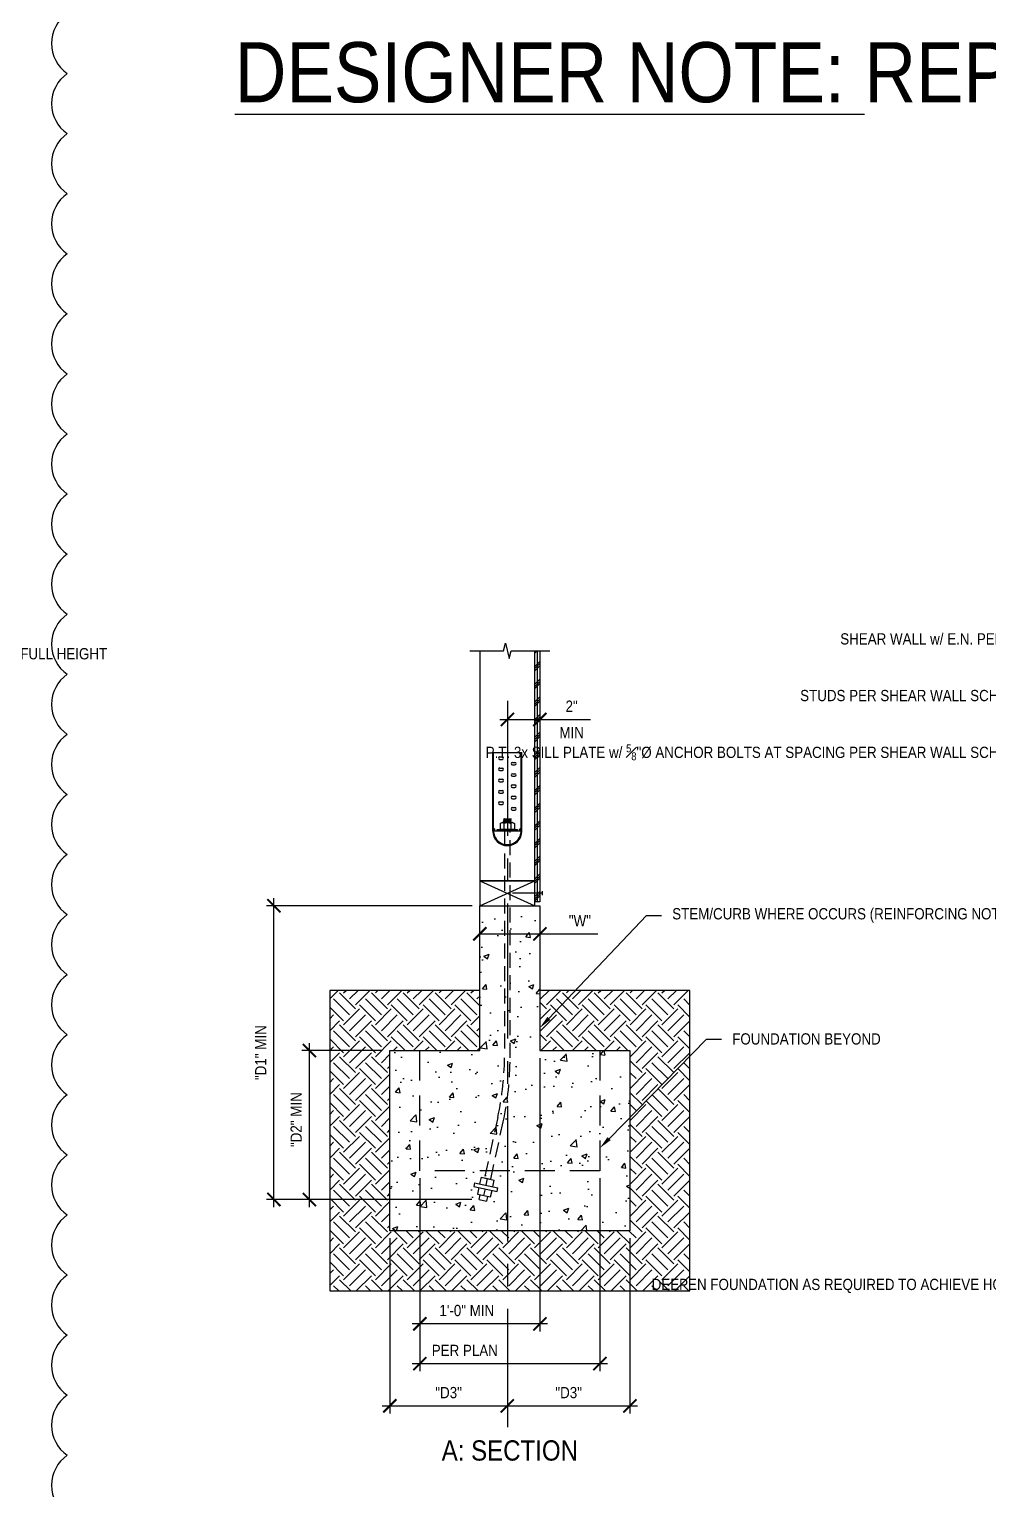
# Model space of a CAD drawing. Header units: inches. Extents: x -16404 to 14624, y -1591 to 16152.
# Drawn here: x 1682.7 to 1778.6, y 2482.6 to 2628.5 of the extents above; entities that cross this region are included whole.
import ezdxf
from ezdxf import colors
from ezdxf.entities.mleader import LeaderData, LeaderLine
from ezdxf.math import Vec2, Vec3

# ---------------------------------------------------------------- set-up
doc = ezdxf.new("R2010")
doc.units = ezdxf.units.IN
doc.header["$LTSCALE"] = 24
doc.header["$MEASUREMENT"] = 0
for name, pattern in [('CENTER2', [1.125, 0.75, -0.125, 0.125, -0.125]), ('HIDDEN2', [0.1875, 0.125, -0.0625]), ('HIDDEN4', [0.09375, 0.0625, -0.03125])]:
    doc.linetypes.add(name, pattern=pattern)
doc.layers.get('0').update_dxf_attribs({"linetype": 'CONTINUOUS'})
doc.layers.get('DefPoints').update_dxf_attribs({"color": 251, "linetype": 'CONTINUOUS'})
doc.layers.add('DESIGNER COMMENTS', color=221, linetype='CONTINUOUS', plot=False)
doc.layers.add('S-ANNO-NONPLOT', color=253, linetype='CONTINUOUS', plot=False)
for name, color, linetype in [('S-ANNO-DIMS', 2, 'CONTINUOUS'), ('S-ANNO-NOTE', 4, 'CONTINUOUS'), ('S-BOLT', 2, 'CONTINUOUS'), ('S-BREAK', 2, 'CONTINUOUS'), ('S-CONC', 4, 'CONTINUOUS'), ('S-GRID', 1, 'CENTER2'), ('S-NAIL', 2, 'CONTINUOUS'), ('S-SIMPSON', 2, 'CONTINUOUS'), ('S-TYP DETAIL BLOCKS', 1, 'CONTINUOUS'), ('S-WOOD', 3, 'CONTINUOUS')]:
    doc.layers.add(name, color=color, linetype=linetype)
doc.layers.add('S-HATCH-SOIL', color=7, linetype='CONTINUOUS', true_color=0x8f8f8f, transparency=0.8)
doc.layers.add('S-HATCH1', color=1, linetype='CONTINUOUS', transparency=0.5)
doc.layers.add('S-HATCH2', color=2, linetype='CONTINUOUS', transparency=0.5)
doc.styles.add('Arial', font='arial.ttf', dxfattribs={"width": 0.85})
doc.dimstyles.new('DIM-12_Se', dxfattribs={"dimscale": 12, "dimtxt": 0.09375, "dimasz": 0.109375, "dimexe": 0.0625, "dimexo": 0.0625, "dimgap": 0.0625, "dimtad": 1, "dimdec": 4, "dimzin": 11, "dimdsep": 46, "dimlunit": 4, "dimtxsty": 'Arial', "dimblk": 'ARCHTICK', "dimcen": 0.125, "dimdle": 0.0625, "dimclrd": 256, "dimclre": 256, "dimclrt": 4, "dimadec": 0, "dimazin": 0, "dimtfac": 0.75, "dimtdec": 4, "dimtmove": 0, "dimatfit": 3, "dimfxl": 1, "dimfrac": 1, "dimtolj": 1, "dimtzin": 0, "dimarcsym": 0})

# ---------------------------------------------------------------- blocks, each defined once
blk = doc.blocks.new('_Open90')
at = {"color": 0, "linetype": 'ByBlock', "lineweight": -2}
for p, q in [((-0.5, 0.5), (0, 0)), ((0, 0), (-1, 0)), ((0, 0), (-0.5, -0.5))]:
    blk.add_line(p, q, dxfattribs=at)
blk = doc.blocks.new('PHD2-F')
for p, q in [((-1.45, 1.45), (-1.45, 9.31)), ((-1.45, 9.31), (1.45, 9.31)), ((-1.38, 1.45), (-1.38, 9.31)), ((-0.75, 8.88), (-0.5, 8.88)), ((1.37, 1.45), (1.37, 9.31)), ((1.45, 1.45), (1.45, 9.31)), ((-0.75, 8.62), (-0.5, 8.62)), ((-0.75, 7.75), (-0.5, 7.75)), ((-0.75, 7.5), (-0.5, 7.5)), ((0.5, 8.32), (0.75, 8.32)), ((0.5, 8.06), (0.75, 8.06)), ((-0.75, 6.63), (-0.5, 6.63)), ((-0.75, 6.37), (-0.5, 6.37)), ((0.5, 7.19), (0.75, 7.19)), ((0.5, 6.93), (0.75, 6.93)), ((0.5, 6.07), (0.75, 6.07)), ((-0.75, 5.51), (-0.5, 5.51)), ((-0.75, 5.25), (-0.5, 5.25)), ((-0.75, 4.38), (-0.5, 4.38)), ((0.5, 5.81), (0.75, 5.81)), ((0.5, 4.94), (0.75, 4.94)), ((0.5, 4.68), (0.75, 4.68)), ((-0.75, 4.12), (-0.5, 4.12)), ((0.5, 3.82), (0.75, 3.82)), ((0.5, 3.56), (0.75, 3.56)), ((-1.45, 1.75), (-1.38, 1.75)), ((-1.38, 1.74), (-1.25, 1.64)), ((-1.38, 1.48), (1.37, 1.48)), ((-1.38, 1.48), (-1.38, 1.23)), ((-1.38, 1.48), (-1.38, 1.47)), ((-1.38, 1.47), (-1.37, 1.46)), ((-1.28, 1.48), (-1.25, 1.51)), ((-1.25, 1.51), (-1.25, 1.64)), ((1.37, 1.74), (1.25, 1.64)), ((1.25, 1.51), (1.25, 1.64)), ((1.28, 1.48), (1.25, 1.51)), ((1.37, 1.47), (1.37, 1.48)), ((1.37, 1.46), (1.37, 1.47)), ((1.37, 1.75), (1.45, 1.75)), ((1.37, 1.23), (1.37, 1.48)), ((-1.38, 1.23), (-1.28, 0.98)), ((-1.37, 1.46), (-1.37, 1.42)), ((-1.37, 1.42), (-1.37, 1.38)), ((-1.37, 1.38), (-1.37, 1.33)), ((-1.37, 1.33), (-1.36, 1.27)), ((-1.36, 1.27), (-1.35, 1.21)), ((-1.35, 1.21), (-1.33, 1.13)), ((-1.33, 1.13), (-1.31, 1.06)), ((-1.31, 1.06), (-1.28, 0.98)), ((1.37, 1.23), (1.28, 0.98)), ((1.28, 0.98), (1.31, 1.06)), ((1.31, 1.06), (1.33, 1.13)), ((1.33, 1.13), (1.35, 1.21)), ((1.35, 1.21), (1.36, 1.27)), ((1.36, 1.27), (1.37, 1.33)), ((1.37, 1.42), (1.37, 1.46)), ((1.37, 1.38), (1.37, 1.42)), ((1.37, 1.33), (1.37, 1.38))]:
    blk.add_line(p, q)
for centre, radius, start, end in [((-0.75, 8.75), 0.13, 90, 270), ((-0.5, 8.75), 0.13, 270, 90), ((-0.75, 7.63), 0.13, 90, 270), ((-0.5, 7.63), 0.13, 270, 90), ((0.5, 8.19), 0.13, 90, 270), ((0.75, 8.19), 0.13, 270, 90), ((-0.75, 6.5), 0.13, 90, 270), ((-0.5, 6.5), 0.13, 270, 90), ((0.5, 7.06), 0.13, 90, 270), ((0.5, 5.94), 0.13, 90, 270), ((0.75, 7.06), 0.13, 270, 90), ((0.75, 5.94), 0.13, 270, 90), ((-0.75, 5.38), 0.13, 90, 270), ((-0.75, 4.25), 0.13, 90, 270), ((-0.5, 5.38), 0.13, 270, 90), ((-0.5, 4.25), 0.13, 270, 90), ((0.5, 4.81), 0.13, 90, 270), ((0.75, 4.81), 0.13, 270, 90), ((0.5, 3.69), 0.13, 90, 270), ((0.75, 3.69), 0.13, 270, 90), ((0, 1.45), 1.45, 180, 0), ((0, 1.45), 1.38, 180, 0), ((0, 1.48), 1.38, 201.3237, 338.6763)]:
    blk.add_arc(centre, radius, start, end)
blk = doc.blocks.new('NUT-SM-THREADS-new')
for p, q in [((-0.94, 0.81), (-0.94, 0)), ((-0.94, 0), (-0.84, 0)), ((-0.84, 0), (0.84, 0)), ((-0.7, 0.94), (0.7, 0.94)), ((0.39, 1.44), (-0.5, 1.44)), ((-0.5, 1.44), (-0.39, 1.37)), ((-0.5, 1.31), (-0.39, 1.37)), ((0.5, 1.25), (-0.5, 1.31)), ((-0.5, 1.31), (-0.39, 1.25)), ((-0.5, 1.19), (-0.39, 1.25)), ((0.5, 1.12), (-0.5, 1.19)), ((-0.5, 1.19), (-0.39, 1.12)), ((-0.5, 1.06), (-0.39, 1.12)), ((0.5, 1), (-0.5, 1.06)), ((-0.5, 1.06), (-0.39, 1)), ((-0.5, 0.94), (-0.39, 1)), ((-0.47, 0.81), (-0.47, 0)), ((-0.39, 1.37), (0.39, 1.31)), ((-0.39, 1.25), (0.39, 1.19)), ((-0.39, 1.12), (0.39, 1.06)), ((-0.39, 1), (0.39, 0.94)), ((0.5, 1.37), (-0.09, 1.41)), ((0.39, 1.44), (0.39, 1.44)), ((0.39, 1.44), (0.5, 1.37)), ((0.39, 1.31), (0.5, 1.37)), ((0.39, 1.31), (0.5, 1.25)), ((0.39, 1.19), (0.5, 1.25)), ((0.39, 1.19), (0.5, 1.12)), ((0.39, 1.06), (0.5, 1.12)), ((0.39, 1.06), (0.5, 1)), ((0.39, 0.94), (0.5, 1)), ((0.47, 0.81), (0.47, 0)), ((0.84, 0), (0.94, 0)), ((0.94, 0.81), (0.94, 0))]:
    blk.add_line(p, q)
for centre, radius, start, end in [((-0.7, 0.65), 0.283, 33.8901, 146.1099), ((0, -0.01), 0.943, 60.1583, 119.8417), ((0.7, 0.65), 0.283, 33.8901, 146.1099)]:
    blk.add_arc(centre, radius, start, end)
blk = doc.blocks.new('NUT-w-WASHER-sm-new')
blk.add_lwpolyline([(1.36, 0.17), (-1.36, 0.17), (-1.36, 0), (1.36, 0)], close=True)
blk.add_blockref('NUT-SM-THREADS-new', (0, 0.17))
blk = doc.blocks.new('10d')
at = {"color": 3}
blk.add_line((0.19, 0.25), (-0.19, 0.25), dxfattribs=at)
at = {"color": 2}
blk.add_line((0, 0.25), (0, -2.75), dxfattribs=at)
blk = doc.blocks.new('_ARCHTICK')
at = {"color": 0, "linetype": 'ByBlock', "const_width": 0.15}
blk.add_lwpolyline([(-0.5, -0.5), (0.5, 0.5)], dxfattribs=at)
blk = doc.blocks.new('*D2705')
at = {"layer": 'DefPoints', "color": 0, "transparency": 16777216}
for p in [(1730.52, 2559.53), (1733.77, 2559.53), (1733.77, 2559.53)]:
    blk.add_point(p, dxfattribs=at)
at = {"layer": 'S-ANNO-DIMS', "lineweight": -2, "transparency": 16777216}
for p, q in [((1729.77, 2559.53), (1733.77, 2559.53)), ((1733.77, 2559.53), (1738.82, 2559.53))]:
    blk.add_line(p, q, dxfattribs=at)
at = {"layer": 'S-ANNO-DIMS', "lineweight": -2, "transparency": 16777216, "xscale": 1.3125, "yscale": 1.3125, "zscale": 1.3125, "rotation": 180}
blk.add_blockref('_ARCHTICK', (1730.52, 2559.53), dxfattribs=at)
at = {"layer": 'S-ANNO-DIMS', "lineweight": -2, "transparency": 16777216, "xscale": 1.3125, "yscale": 1.3125, "zscale": 1.3125}
blk.add_blockref('_ARCHTICK', (1733.77, 2559.53), dxfattribs=at)
at = {"layer": 'S-ANNO-DIMS', "color": 4, "transparency": 16777216, "char_height": 1.125, "attachment_point": 5, "style": 'Arial'}
for s, insert in [('\\A1;2"', (1736.95, 2560.85)), ('\\A1;MIN', (1736.95, 2558.22))]:
    blk.add_mtext(s, dxfattribs=dict(at, insert=insert))
blk = doc.blocks.new('*D2709')
at = {"layer": 'DefPoints', "color": 0, "transparency": 16777216}
for p in [(1721.77, 2514.46), (1739.77, 2514.46), (1739.77, 2495.19)]:
    blk.add_point(p, dxfattribs=at)
at = {"layer": 'S-ANNO-DIMS', "lineweight": -2, "transparency": 16777216}
for p, q in [((1721.77, 2513.71), (1721.77, 2494.44)), ((1739.77, 2513.71), (1739.77, 2494.44)), ((1721.02, 2495.19), (1740.52, 2495.19))]:
    blk.add_line(p, q, dxfattribs=at)
at = {"layer": 'S-ANNO-DIMS', "lineweight": -2, "transparency": 16777216, "xscale": 1.3125, "yscale": 1.3125, "zscale": 1.3125, "rotation": 180}
blk.add_blockref('_ARCHTICK', (1721.77, 2495.19), dxfattribs=at)
at = {"layer": 'S-ANNO-DIMS', "lineweight": -2, "transparency": 16777216, "xscale": 1.3125, "yscale": 1.3125, "zscale": 1.3125}
blk.add_blockref('_ARCHTICK', (1739.77, 2495.19), dxfattribs=at)
at = {"layer": 'S-ANNO-DIMS', "color": 4, "transparency": 16777216, "insert": (1726.27, 2496.51), "char_height": 1.125, "attachment_point": 5, "style": 'Arial'}
blk.add_mtext('\\A1;PER PLAN', dxfattribs=at)
blk = doc.blocks.new('*D2710')
at = {"layer": 'DefPoints', "color": 0, "transparency": 16777216}
for p in [(1727.77, 2538.11), (1727.77, 2538.11), (1733.77, 2538.11)]:
    blk.add_point(p, dxfattribs=at)
at = {"layer": 'S-ANNO-DIMS', "lineweight": -2, "transparency": 16777216}
for p, q in [((1727.77, 2538.11), (1734.52, 2538.11)), ((1733.77, 2538.11), (1739.56, 2538.11))]:
    blk.add_line(p, q, dxfattribs=at)
at = {"layer": 'S-ANNO-DIMS', "lineweight": -2, "transparency": 16777216, "xscale": 1.3125, "yscale": 1.3125, "zscale": 1.3125, "rotation": 180}
blk.add_blockref('_ARCHTICK', (1727.77, 2538.11), dxfattribs=at)
at = {"layer": 'S-ANNO-DIMS', "lineweight": -2, "transparency": 16777216, "xscale": 1.3125, "yscale": 1.3125, "zscale": 1.3125}
blk.add_blockref('_ARCHTICK', (1733.77, 2538.11), dxfattribs=at)
at = {"layer": 'S-ANNO-DIMS', "color": 4, "transparency": 16777216, "insert": (1737.77, 2539.42), "char_height": 1.125, "attachment_point": 5, "style": 'Arial'}
blk.add_mtext('\\A1;"W"', dxfattribs=at)
blk = doc.blocks.new('*D2711')
at = {"layer": 'DefPoints', "color": 0, "transparency": 16777216}
for p in [(1710.73, 2526.46), (1718.77, 2526.46), (1727.71, 2511.58)]:
    blk.add_point(p, dxfattribs=at)
at = {"layer": 'S-ANNO-DIMS', "lineweight": -2, "transparency": 16777216}
for p, q in [((1710.73, 2510.83), (1710.73, 2527.21)), ((1718.02, 2526.46), (1709.98, 2526.46)), ((1726.96, 2511.58), (1709.98, 2511.58))]:
    blk.add_line(p, q, dxfattribs=at)
at = {"layer": 'S-ANNO-DIMS', "lineweight": -2, "transparency": 16777216, "xscale": 1.3125, "yscale": 1.3125, "zscale": 1.3125}
for p, rotation in [((1710.73, 2526.46), 90), ((1710.73, 2511.58), 270)]:
    blk.add_blockref('_ARCHTICK', p, dxfattribs=dict(at, rotation=rotation))
at = {"layer": 'S-ANNO-DIMS', "color": 4, "transparency": 16777216, "insert": (1709.41, 2519.56), "char_height": 1.125, "attachment_point": 5, "rotation": 90, "style": 'Arial'}
blk.add_mtext('\\A1;"D2" MIN', dxfattribs=at)
blk = doc.blocks.new('*D2713')
at = {"layer": 'DefPoints', "color": 0, "transparency": 16777216}
for p in [(1733.77, 2526.46), (1721.77, 2514.46), (1721.77, 2499.16)]:
    blk.add_point(p, dxfattribs=at)
at = {"layer": 'S-ANNO-DIMS', "lineweight": -2, "transparency": 16777216}
for p, q in [((1733.77, 2525.71), (1733.77, 2498.41)), ((1721.77, 2513.71), (1721.77, 2498.41)), ((1734.52, 2499.16), (1721.02, 2499.16))]:
    blk.add_line(p, q, dxfattribs=at)
at = {"layer": 'S-ANNO-DIMS', "lineweight": -2, "transparency": 16777216, "xscale": 1.3125, "yscale": 1.3125, "zscale": 1.3125, "rotation": 180}
blk.add_blockref('_ARCHTICK', (1721.77, 2499.16), dxfattribs=at)
at = {"layer": 'S-ANNO-DIMS', "lineweight": -2, "transparency": 16777216, "xscale": 1.3125, "yscale": 1.3125, "zscale": 1.3125}
blk.add_blockref('_ARCHTICK', (1733.77, 2499.16), dxfattribs=at)
at = {"layer": 'S-ANNO-DIMS', "color": 4, "transparency": 16777216, "insert": (1726.47, 2500.49), "char_height": 1.125, "attachment_point": 5, "style": 'Arial'}
blk.add_mtext('\\A1;1\'-0" MIN', dxfattribs=at)
blk = doc.blocks.new('_Integral')
at = {"color": 0, "linetype": 'ByBlock', "lineweight": -2}
for centre, start, end in [((0.44, -0.09), 102, 168), ((-0.44, 0.09), 282, 348)]:
    blk.add_arc(centre, 0.454, start, end, dxfattribs=at)
blk = doc.blocks.new('*D2714')
at = {"layer": 'DefPoints', "color": 0, "transparency": 16777216}
for p in [(1707.19, 2540.92), (1727.77, 2540.92), (1714.02, 2511.58)]:
    blk.add_point(p, dxfattribs=at)
at = {"layer": 'S-ANNO-DIMS', "lineweight": -2, "transparency": 16777216}
for p, q in [((1707.19, 2510.83), (1707.19, 2541.67)), ((1727.02, 2540.92), (1706.44, 2540.92)), ((1713.27, 2511.58), (1706.44, 2511.58))]:
    blk.add_line(p, q, dxfattribs=at)
at = {"layer": 'S-ANNO-DIMS', "lineweight": -2, "transparency": 16777216, "xscale": 1.3125, "yscale": 1.3125, "zscale": 1.3125}
for p, rotation in [((1707.19, 2540.92), 90), ((1707.19, 2511.58), 270)]:
    blk.add_blockref('_ARCHTICK', p, dxfattribs=dict(at, rotation=rotation))
at = {"layer": 'S-ANNO-DIMS', "color": 4, "transparency": 16777216, "insert": (1705.87, 2526.25), "char_height": 1.125, "attachment_point": 5, "rotation": 90, "style": 'Arial'}
blk.add_mtext('\\A1;"D1" MIN', dxfattribs=at)
blk = doc.blocks.new('*D2703')
at = {"layer": 'DefPoints', "color": 0, "transparency": 16777216}
for p in [(1718.77, 2508.46), (1730.52, 2492.65), (1730.52, 2490.97)]:
    blk.add_point(p, dxfattribs=at)
at = {"layer": 'S-ANNO-DIMS', "lineweight": -2, "transparency": 16777216}
for p, q in [((1718.77, 2507.71), (1718.77, 2490.22)), ((1730.52, 2491.9), (1730.52, 2490.22)), ((1718.02, 2490.97), (1731.27, 2490.97))]:
    blk.add_line(p, q, dxfattribs=at)
at = {"layer": 'S-ANNO-DIMS', "lineweight": -2, "transparency": 16777216, "xscale": 1.3125, "yscale": 1.3125, "zscale": 1.3125, "rotation": 180}
blk.add_blockref('_ARCHTICK', (1718.77, 2490.97), dxfattribs=at)
at = {"layer": 'S-ANNO-DIMS', "lineweight": -2, "transparency": 16777216, "xscale": 1.3125, "yscale": 1.3125, "zscale": 1.3125}
blk.add_blockref('_ARCHTICK', (1730.52, 2490.97), dxfattribs=at)
at = {"layer": 'S-ANNO-DIMS', "color": 4, "transparency": 16777216, "insert": (1724.65, 2492.29), "char_height": 1.125, "attachment_point": 5, "style": 'Arial'}
blk.add_mtext('\\A1;"D3"', dxfattribs=at)
blk = doc.blocks.new('*D2704')
at = {"layer": 'DefPoints', "color": 0, "transparency": 16777216}
for p in [(1742.77, 2508.46), (1730.52, 2492.65), (1742.77, 2490.97)]:
    blk.add_point(p, dxfattribs=at)
at = {"layer": 'S-ANNO-DIMS', "lineweight": -2, "transparency": 16777216}
for p, q in [((1742.77, 2507.71), (1742.77, 2490.22)), ((1730.52, 2491.9), (1730.52, 2490.22)), ((1729.77, 2490.97), (1743.52, 2490.97))]:
    blk.add_line(p, q, dxfattribs=at)
at = {"layer": 'S-ANNO-DIMS', "lineweight": -2, "transparency": 16777216, "xscale": 1.3125, "yscale": 1.3125, "zscale": 1.3125, "rotation": 180}
blk.add_blockref('_ARCHTICK', (1730.52, 2490.97), dxfattribs=at)
at = {"layer": 'S-ANNO-DIMS', "lineweight": -2, "transparency": 16777216, "xscale": 1.3125, "yscale": 1.3125, "zscale": 1.3125}
blk.add_blockref('_ARCHTICK', (1742.77, 2490.97), dxfattribs=at)
at = {"layer": 'S-ANNO-DIMS', "color": 4, "transparency": 16777216, "insert": (1736.65, 2492.29), "char_height": 1.125, "attachment_point": 5, "style": 'Arial'}
blk.add_mtext('\\A1;"D3"', dxfattribs=at)
blk = doc.blocks.new('Se_HOLDOWN ANCHORAGE AT FOUNDATION')
at = {"layer": 'S-ANNO-NOTE'}
ml = blk.add_multileader_mtext('Standard', dxfattribs=at)
ml.set_content('POST PER HOLDOWN SCHEDULE OR PLAN w/ SHEAR WALL E.N. FULL HEIGHT', color=4, style='Arial')
ml.set_leader_properties(color=2)
ml.build(insert=Vec2(0, 0))
ml.multileader.update_dxf_attribs({"dogleg_length": 0.125, "arrow_head_size": 1.3125, "scale": 12})
ctx = ml.context
ctx.base_point, ctx.scale, ctx.char_height, ctx.arrow_head_size, ctx.landing_gap_size, ctx.plane_origin = Vec3(142.42453, 160.08114), 12, 1.125, 1.3125, 1.08, Vec3(104.42997, 452.58645)
notes = []
notes.append((ctx, [(0, (1, 1, 0), (140.92453, 160.08114), (1, 0), 1.5, [(0, [(130.25369, 155.48082)], 0, [])])]))
ctx.mtext.insert, ctx.mtext.width, ctx.mtext.flow_direction = Vec3(143.50453, 160.65323), 23.1754243, 5
ml = blk.add_multileader_mtext('Standard', dxfattribs=at)
ml.set_content('{\\C4;HOLDOWN PER PLAN}', color=4, style='Arial')
ml.set_leader_properties(color=2)
ml.build(insert=Vec2(0, 0))
ml.multileader.update_dxf_attribs({"dogleg_length": 0.125, "arrow_head_size": 1.3125, "scale": 12})
ctx = ml.context
ctx.base_point, ctx.scale, ctx.char_height, ctx.arrow_head_size, ctx.landing_gap_size, ctx.plane_origin = Vec3(142.42453, 152.72036), 12, 1.125, 1.3125, 1.08, Vec3(104.42997, 444.11047)
notes.append((ctx, [(0, (1, 1, 0), (140.92453, 152.72036), (1, 0), 1.5, [(0, [(125.75369, 145.54375)], 0, [])])]))
ctx.mtext.insert, ctx.mtext.width, ctx.mtext.flow_direction = Vec3(143.50453, 153.29246), 20.2583103, 5
ml = blk.add_multileader_mtext('Standard', dxfattribs=at)
ml.set_content('{\\C4;TRIMMER OR CRIPPLE STUD WHERE OCCURS}', color=4, style='Arial')
ml.set_leader_properties(color=2)
ml.build(insert=Vec2(0, 0))
ml.multileader.update_dxf_attribs({"dogleg_length": 0.125, "arrow_head_size": 1.3125, "scale": 12})
ctx = ml.context
ctx.base_point, ctx.scale, ctx.char_height, ctx.arrow_head_size, ctx.landing_gap_size, ctx.plane_origin = Vec3(142.42453, 148.65874), 12, 1.125, 1.3125, 1.08, Vec3(104.42997, 440.04885)
notes.append((ctx, [(0, (1, 1, 0), (140.92453, 148.65874), (1, 0), 1.5, [(0, [(131.75369, 143.88639)], 0, [])])]))
ctx.mtext.insert, ctx.mtext.width, ctx.mtext.flow_direction = Vec3(143.50453, 149.23083), 20.2583103, 5
ml = blk.add_multileader_mtext('Standard', dxfattribs=at)
ml.set_content('SIMPSON ANCHOR BOLT PER SCHEDULE', color=4, style='Arial')
ml.set_leader_properties(color=2)
ml.build(insert=Vec2(0, 0))
ml.multileader.update_dxf_attribs({"dogleg_length": 0.125, "arrow_head_size": 1.3125, "scale": 12})
ctx = ml.context
ctx.base_point, ctx.scale, ctx.char_height, ctx.arrow_head_size, ctx.landing_gap_size, ctx.plane_origin = Vec3(142.42453, 140.03704), 12, 1.125, 1.3125, 1.08, Vec3(104.42997, 433.66754)
notes.append((ctx, [(0, (1, 1, 0), (140.92453, 140.03704), (1, 0), 1.5, [(0, [(124.62589, 127.99193)], 0, [])])]))
ctx.mtext.insert, ctx.mtext.width, ctx.mtext.flow_direction = Vec3(143.50453, 140.60914), 18.308086, 5
ml = blk.add_multileader_mtext('Standard', dxfattribs=at)
ml.set_content('STEM/CURB WHERE OCCURS (REINFORCING NOT SHOWN FOR CLARITY)', color=4, style='Arial')
ml.set_leader_properties(color=2)
ml.build(insert=Vec2(0, 0))
ml.multileader.update_dxf_attribs({"dogleg_length": 0.125, "arrow_head_size": 1.3125, "scale": 12})
ctx = ml.context
ctx.base_point, ctx.scale, ctx.char_height, ctx.arrow_head_size, ctx.landing_gap_size, ctx.plane_origin = Vec3(53.18886, 132.68268), 12, 1.125, 1.3125, 1.08, Vec3(20.29687, 428.188)
notes.append((ctx, [(0, (1, 1, 0), (51.68886, 132.68268), (1, 0), 1.5, [(0, [(41.03976, 121.45301)], 0, [])])]))
ctx.mtext.insert, ctx.mtext.width, ctx.mtext.flow_direction = Vec3(54.26886, 133.41056), 21.0351547, 5
for ctx, leaders in notes:
    for number, flags, end, landing, length, lines in leaders:
        leader = LeaderData()
        leader.index, (leader.has_last_leader_line, leader.has_dogleg_vector, leader.attachment_direction) = number, flags
        leader.last_leader_point, leader.dogleg_vector, leader.dogleg_length = Vec3(end), Vec3(landing), length
        for number, points, colour, breaks in lines:
            line = LeaderLine()
            line.index, line.vertices, line.color, line.breaks = number, Vec3.list(points), colors.encode_raw_color(colour), breaks
            leader.lines.append(line)
        ctx.leaders.append(leader)

msp = doc.modelspace()

# ---------------------------------------------------------------- hatches: boundary and pattern name
at = {"layer": 'S-HATCH-SOIL'}
h = msp.add_hatch(dxfattribs=at)
h.set_pattern_fill('EARTH', color=256, scale=9, angle=45, style=0)
h.set_pattern_definition([(45, (42979.2655, 4596.1182), (0, 3.18198052), [2.25, -2.25]), (45, (42978.6688, 4596.7148), (0, 3.18198052), [2.25, -2.25]), (45, (42978.0722, 4597.3114), (0, 3.18198052), [2.25, -2.25]), (135, (42978.0722, 4597.7091), (-3.18198052, 4e-16), [2.25, -2.25]), (135, (42978.6688, 4598.3058), (-3.18198052, 4e-16), [2.25, -2.25]), (135, (42979.2655, 4598.9024), (-3.18198052, 4e-16), [2.25, -2.25])])
h.paths.add_polyline_path([(1733.77091, 2526.45907), (1742.77091, 2526.45907), (1742.77091, 2508.45907), (1718.77091, 2508.45907), (1718.77091, 2526.45907), (1727.77091, 2526.45907), (1727.77091, 2532.45907), (1712.77091, 2532.45907), (1712.77091, 2502.45907), (1748.77091, 2502.45907), (1748.77091, 2532.45907), (1733.77091, 2532.45907)])
at = {"layer": 'S-HATCH2'}
h = msp.add_hatch(dxfattribs=at)
h.set_pattern_fill('AR-CONC', color=256, scale=0.75, style=0)
h.set_pattern_definition([(50, (42979.2655, 4596.118), (5.37945137, -0.470641), [0.5625, -6.1875]), (355, (42979.2655, 4596.118), (-1.040635, 5.641441), [0.45, -4.95]), (100.451444, (42979.714, 4596.079), (4.33881635, 5.1707999), [0.47805144, -5.25856584]), (46.1842, (42979.2655, 4597.618), (8.00431, -1.2413946), [0.84375, -9.28125]), (96.635635, (42979.9325, 4597.515), (7.0099646, 7.3058895), [0.7170776, -7.8878532]), (351.184164, (42979.2655, 4597.618), (7.0099646, 7.3058895), [0.675, -7.425]), (21, (42980.0155, 4597.243), (4.4768029, -3.0196417), [0.5625, -6.1875]), (326, (42980.0155, 4597.243), (1.824865, 5.43862534), [0.45, -4.95]), (71.451445, (42980.3885, 4596.9915), (6.3016678, 2.41898365), [0.4780514, -5.25856584]), (37.5, (42979.2655, 4596.1182), (0.091198915, 2.4967039), [0, -4.89, 0, -5.025, 0, -4.96875]), (7.5, (42979.2655, 4596.1182), (1.97302153, 2.95808784), [0, -2.865, 0, -4.7775, 0, -1.89375]), (327.5, (42977.593, 4596.1182), (4.00366827, -0.16916154), [0, -1.875, 0, -5.85, 0, -7.7625]), (317.5, (42976.843, 4596.118), (4.37389627, 0.75078737), [0, -2.4375, 0, -3.885, 0, -5.5125])])
h.paths.add_polyline_path([(1727.77091, 2540.92231), (1733.77091, 2540.92231), (1733.77091, 2526.45907), (1742.77091, 2526.45907), (1742.77091, 2508.45907), (1718.77091, 2508.45907), (1718.77091, 2526.45907), (1727.77091, 2526.45907)])
at = {"layer": 'S-WOOD'}
h = msp.add_hatch(dxfattribs=at)
h.set_pattern_fill('PLAST', color=1, scale=5, angle=45, style=0)
h.set_pattern_definition([(45, (4223.6082, -3400.5123), (-0.88388348, 0.88388348), []), (45, (4223.4977, -3400.4018), (-0.88388348, 0.88388348), []), (45, (4223.3873, -3400.2913), (-0.88388348, 0.88388348), [])])
h.paths.add_polyline_path([(1733.27091, 2566.38173), (1733.77091, 2566.38173), (1733.77091, 2541.29731), (1733.27091, 2541.29731)])

# ---------------------------------------------------------------- linework, layer by layer
at = {"layer": 'DESIGNER COMMENTS'}
msp.add_lwpolyline([(1686.52282, 2630.03597, 0.52056705), (1686.52282, 2624.03597, 0.52056705), (1686.52282, 2618.03597, 0.52056705), (1686.52282, 2612.03597, 0.52056705), (1686.52282, 2606.03597, 0.52056705), (1686.52282, 2600.03597, 0.52056705), (1686.52282, 2594.03597, 0.52056705), (1686.52282, 2588.03597, 0.52056705), (1686.52282, 2582.03597, 0.52056705), (1686.52282, 2576.03597, 0.52056705), (1686.52282, 2570.03597, 0.52056705), (1686.52282, 2564.03597, 0.52056705), (1686.52282, 2558.03597, 0.52056705), (1686.52282, 2552.03597, 0.52056705), (1686.52282, 2546.03597, 0.52056705), (1686.52282, 2540.03597, 0.52056705), (1686.52282, 2534.03597, 0.52056705), (1686.52282, 2528.03597, 0.52056705), (1686.52282, 2522.03597, 0.52056705), (1686.52282, 2516.03597, 0.52056705), (1686.52282, 2510.03597, 0.52056705), (1686.52282, 2504.03597, 0.52056705), (1686.52282, 2498.03597, 0.52056705), (1686.52282, 2492.03597, 0.52056705), (1686.52282, 2486.03597, 0.52056705), (1686.52282, 2480.03597, 0.52056705)], format="xyb", dxfattribs=at)
at = {"layer": 'S-ANNO-NONPLOT'}
msp.add_lwpolyline([(1733.77091, 2526.45907), (1742.77091, 2526.45907), (1742.77091, 2508.45907), (1718.77091, 2508.45907), (1718.77091, 2526.45907), (1727.77091, 2526.45907), (1727.77091, 2532.45907), (1712.77091, 2532.45907), (1712.77091, 2502.45907), (1748.77091, 2502.45907), (1748.77091, 2532.45907), (1733.77091, 2532.45907), (1733.77091, 2526.45907)], close=True, dxfattribs=at)
at = {"layer": 'S-BOLT'}
for p, q in [((1727.8924, 2513.81357), (1727.74815, 2513.15053)), ((1727.8924, 2513.81357), (1729.21155, 2513.52658)), ((1728.40772, 2513.00703), (1728.55198, 2513.67007)), ((1729.06729, 2512.86354), (1729.21155, 2513.52658)), ((1727.23515, 2513.26214), (1727.15543, 2512.89571)), ((1727.15543, 2512.89571), (1729.50057, 2512.3855)), ((1727.23515, 2513.26214), (1729.58029, 2512.75193)), ((1727.66843, 2512.7841), (1727.52418, 2512.12106)), ((1727.52418, 2512.12106), (1728.84332, 2511.83407)), ((1728.18375, 2511.97756), (1728.328, 2512.6406)), ((1728.84332, 2511.83407), (1728.98757, 2512.49711)), ((1729.50057, 2512.3855), (1729.58029, 2512.75193)), ((1727.7145, 2511.58465), (1728.44735, 2511.42521))]:
    msp.add_line(p, q, dxfattribs=at)
at = {"layer": 'S-BOLT', "linetype": 'HIDDEN4'}
msp.add_lwpolyline([(1728.85733, 2513.60364), (1730.10861, 2519.35505, 0.05360677), (1730.79435, 2525.73267), (1730.79435, 2548.40356), (1730.24747, 2548.40356), (1730.24747, 2526.15897, -0.05360677), (1729.56174, 2519.78135), (1728.24662, 2513.73651), (1728.85733, 2513.60364)], format="xyb", dxfattribs=at)
at = {"layer": 'S-BOLT'}
for points in [[(1727.7145, 2511.58465), (1727.81732, 2512.05728)], [(1728.55018, 2511.89784), (1728.44735, 2511.42521)]]:
    msp.add_lwpolyline(points, dxfattribs=at)
at = {"layer": 'S-BREAK'}
msp.add_lwpolyline([(1726.77091, 2566.38173), (1730.14234, 2566.38173), (1730.33162, 2567.16008), (1730.7102, 2565.60338), (1730.89948, 2566.38173), (1734.77091, 2566.38173)], dxfattribs=at)
at = {"layer": 'S-CONC'}
msp.add_lwpolyline([(1727.77091, 2540.92231), (1733.77091, 2540.92231), (1733.77091, 2526.45907), (1742.77091, 2526.45907), (1742.77091, 2508.45907), (1718.77091, 2508.45907), (1718.77091, 2526.45907), (1727.77091, 2526.45907)], close=True, dxfattribs=at)
at = {"layer": 'S-CONC', "color": 2, "linetype": 'HIDDEN2'}
msp.add_lwpolyline([(1727.77091, 2540.92231), (1733.77091, 2540.92231), (1733.77091, 2526.45907), (1739.77091, 2526.45907), (1739.77091, 2514.45907), (1721.77091, 2514.45907), (1721.77091, 2526.45907), (1727.77091, 2526.45907)], close=True, dxfattribs=at)
at = {"layer": 'S-GRID', "color": 1, "linetype": 'CENTER2', "ltscale": 0.75}
msp.add_line((1730.52091, 2561.40054), (1730.52091, 2488.85967), dxfattribs=at)
at = {"layer": 'S-HATCH1'}
msp.add_line((1733.52091, 2541.29731), (1733.52091, 2566.38173), dxfattribs=at)
at = {"layer": 'S-WOOD', "color": 2}
for p, q in [((1727.77091, 2540.92231), (1733.27091, 2543.42231)), ((1727.77091, 2543.42231), (1733.27091, 2540.92231))]:
    msp.add_line(p, q, dxfattribs=at)
at = {"layer": 'S-WOOD'}
for points in [[(1727.77091, 2566.38173), (1727.77091, 2543.42231), (1733.27091, 2543.42231), (1733.27091, 2566.38173)], [(1733.27091, 2566.38173), (1733.77091, 2566.38173), (1733.77091, 2541.29731), (1733.27091, 2541.29731), (1733.27091, 2566.38173)]]:
    msp.add_lwpolyline(points, dxfattribs=at)
msp.add_lwpolyline([(1727.77091, 2543.42231), (1727.77091, 2540.92231), (1733.27091, 2540.92231), (1733.27091, 2543.42231)], close=True, dxfattribs=at)

# ---------------------------------------------------------------- block references
at = {"layer": 'S-BOLT', "xscale": -0.75, "yscale": 0.75, "zscale": 0.75}
msp.add_blockref('NUT-w-WASHER-sm-new', (1730.52091, 2548.40356), dxfattribs=at)
at = {"layer": 'S-NAIL', "rotation": 270}
msp.add_blockref('10d', (1733.77091, 2542.17231), dxfattribs=at)
at = {"layer": 'S-SIMPSON', "color": 3, "linetype": 'Continuous'}
msp.add_blockref('PHD2-F', (1730.52091, 2546.92231), dxfattribs=at)
at = {"layer": 'S-TYP DETAIL BLOCKS'}
msp.add_blockref('Se_HOLDOWN ANCHORAGE AT FOUNDATION', (1496.32429, 2406), dxfattribs=at)

# ---------------------------------------------------------------- texts
at = {"layer": 'S-ANNO-NOTE', "color": 6, "insert": (1730.77091, 2485.47746), "char_height": 2.025, "width": 31.0800653, "attachment_point": 8, "style": 'Arial'}
msp.add_mtext('A: SECTION', dxfattribs=at)

# ---------------------------------------------------------------- dimensions: what is measured, and where the dimension line sits
at = {"layer": 'S-ANNO-DIMS'}
for base, p1, p2, text, picture, middle in [((1733.77091, 2559.53064), (1730.52091, 2559.53064), (1733.77091, 2559.53064), '2"\\XMIN', '*D2705', (1736.95338, 2559.53064)), ((1721.77091, 2499.16413), (1733.77091, 2526.45907), (1721.77091, 2514.45907), '<> MIN', '*D2713', (1726.47105, 2499.16413)), ((1739.77091, 2495.19276), (1721.77091, 2514.45907), (1739.77091, 2514.45907), 'PER PLAN', '*D2709', (1726.27156, 2495.19276))]:
    dim = msp.add_linear_dim(base=base, p1=p1, p2=p2, text=text, dimstyle='DIM-12_Se', dxfattribs=at)
    dim.commit()
    dim.dimension.update_dxf_attribs({"geometry": picture, "text_midpoint": middle, "dimtype": 160})
for base, p1, p2, angle, text, picture, middle in [((1707.18801, 2540.92231), (1714.02091, 2511.58465), (1727.77091, 2540.92231), 270, '"D1" MIN', '*D2714', (1707.18801, 2526.25348)), ((1727.77091, 2538.11033), (1733.77091, 2538.11033), (1727.77091, 2538.11033), 180, '"W"', '*D2710', (1737.77091, 2538.11033)), ((1710.72907, 2526.45907), (1727.7145, 2511.58465), (1718.77091, 2526.45907), 90, '"D2" MIN', '*D2711', (1710.72907, 2519.56263))]:
    dim = msp.add_linear_dim(base=base, p1=p1, p2=p2, angle=angle, text=text, dimstyle='DIM-12_Se', dxfattribs=at)
    dim.commit()
    dim.dimension.update_dxf_attribs({"geometry": picture, "text_midpoint": middle, "dimtype": 160})
for base, p1, p2, picture, middle in [((1730.52091, 2490.96942), (1718.77091, 2508.45907), (1730.52091, 2492.64585), '*D2703', (1724.64591, 2492.2942)), ((1742.77091, 2490.96942), (1730.52091, 2492.64585), (1742.77091, 2508.45907), '*D2704', (1736.64591, 2492.2942))]:
    dim = msp.add_linear_dim(base=base, p1=p1, p2=p2, text='"D3"', dimstyle='DIM-12_Se', dxfattribs=at)
    dim.commit()
    dim.dimension.update_dxf_attribs({"geometry": picture, "text_midpoint": middle})

# ---------------------------------------------------------------- leaders
at = {"layer": 'DESIGNER COMMENTS'}
ml = msp.add_multileader_mtext('Standard', dxfattribs=at)
ml.set_content('\\A1;{\\L\\C256;IMPORTANT DESIGNER NOTE:\\l IF YOUR LEDGER DOES NOT ALLOW FOR THE FULL DEPTH OF NAILS SPECIFIED IN THIS CHART.  USE THE CHART TO THE RIGHT AND APPLY ALLOWABLE LOAD REDUCTION FACTOR (REF. PG. 22 OF SIMPSON CATALOG C-C-2019)}', color=4, style='Arial')
ml.set_leader_properties(color=256)
ml.set_arrow_properties(name='OPEN90')
ml.build(insert=Vec2(0, 0))
ml.multileader.update_dxf_attribs({"dogleg_length": 0.36, "arrow_head_size": 5.25, "scale": 48})
ctx = ml.context
ctx.base_point, ctx.scale, ctx.char_height, ctx.arrow_head_size, ctx.landing_gap_size, ctx.plane_origin = Vec3(7749.57679, 7516.2281), 48, 6, 5.25, 4.32, Vec3(7940.50091, 7764.19966)
notes = []
notes.append((ctx, [(0, (0, 0, 0), (0, 0), (1, 0), 1, [])]))
ctx.mtext.insert, ctx.mtext.width, ctx.mtext.defined_height, ctx.mtext.flow_direction = Vec3(7753.89679, 7520.11009), 143.1324041, 28.50097, 5
ml = msp.add_multileader_mtext('Standard', dxfattribs=at)
ml.set_content('\\A1;{\\L\\C256;IMPORTANT DESIGNER NOTE:\\l IF YOUR LEDGER DOES NOT ALLOW FOR THE FULL DEPTH OF NAILS SPECIFIED IN THIS CHART.  USE THE CHART TO THE RIGHT AND APPLY ALLOWABLE LOAD REDUCTION FACTOR (REF. PG. 22 OF SIMPSON CATALOG C-C-2019)}', color=4, style='Arial')
ml.set_leader_properties(color=256)
ml.set_arrow_properties(name='OPEN90')
ml.build(insert=Vec2(0, 0))
ml.multileader.update_dxf_attribs({"dogleg_length": 0.36, "arrow_head_size": 5.25, "scale": 48})
ctx = ml.context
ctx.base_point, ctx.scale, ctx.char_height, ctx.arrow_head_size, ctx.landing_gap_size, ctx.plane_origin = Vec3(1680.51869, 7333.32569), 48, 6, 5.25, 4.32, Vec3(1871.4428, 7581.29725)
notes.append((ctx, [(0, (0, 0, 0), (0, 0), (1, 0), 1, [])]))
ctx.mtext.insert, ctx.mtext.width, ctx.mtext.defined_height, ctx.mtext.flow_direction = Vec3(1684.83869, 7337.20768), 143.1324041, 28.50097, 5
ml = msp.add_multileader_mtext('Standard', dxfattribs=at)
ml.set_content('\\A1;{\\L\\C256;DESIGNER NOTE:\\l THIS DETAIL ALTERNATIVE INCLUDES EQUIVALENT HDU & HDUE HOLDOWNS FOR PROJECTS WHERE BOTH ARE USED}', color=4, style='Arial')
ml.set_leader_properties(color=256)
ml.set_arrow_properties(name='OPEN90')
ml.build(insert=Vec2(0, 0))
ml.multileader.update_dxf_attribs({"dogleg_length": 0.36, "arrow_head_size": 5.25, "scale": 48})
ctx = ml.context
ctx.base_point, ctx.scale, ctx.char_height, ctx.arrow_head_size, ctx.landing_gap_size, ctx.plane_origin = Vec3(1698.96906, 2871.96546), 48, 6, 5.25, 4.32, Vec3(1889.89318, 3119.10619)
notes.append((ctx, [(0, (0, 0, 0), (0, 0), (1, 0), 1, [])]))
ctx.mtext.insert, ctx.mtext.width, ctx.mtext.defined_height, ctx.mtext.flow_direction = Vec3(1703.28906, 2875.01662), 152.2860168, 28.50097, 5
ml = msp.add_multileader_mtext('Standard', dxfattribs=at)
ml.set_content('\\A1;{\\L\\C256;DESIGNER NOTE:\\l REPLACE "HOLDOWN ANCHORAGE AT FOUNDATION" DETAIL WITH DETAIL BELOW IF HDU HOLDOWNS ARE USED INSTEAD OF HDUE HOLDOWNS}', color=4, style='Arial')
ml.set_leader_properties(color=256)
ml.set_arrow_properties(name='OPEN90')
ml.build(insert=Vec2(0, 0))
ml.multileader.update_dxf_attribs({"dogleg_length": 0.36, "arrow_head_size": 5.25, "scale": 48})
ctx = ml.context
ctx.base_point, ctx.scale, ctx.char_height, ctx.arrow_head_size, ctx.landing_gap_size, ctx.plane_origin = Vec3(1698.96906, 2624.11849), 48, 6, 5.25, 4.32, Vec3(1889.89318, 2871.25922)
notes.append((ctx, [(0, (0, 0, 0), (0, 0), (1, 0), 1, [])]))
ctx.mtext.insert, ctx.mtext.width, ctx.mtext.defined_height, ctx.mtext.flow_direction = Vec3(1703.28906, 2627.16965), 152.2860168, 28.50097, 5
at = {"layer": 'S-ANNO-NOTE'}
ml = msp.add_multileader_mtext('Standard', dxfattribs=at)
ml.set_content('SHEAR WALL w/ E.N. PER PLAN', color=4, style='Arial')
ml.set_leader_properties(color=2)
ml.set_arrow_properties(name='INTEGRAL')
ml.build(insert=Vec2(0, 0))
ml.multileader.update_dxf_attribs({"dogleg_length": 0.36, "arrow_head_size": 1.3125, "scale": 12})
ctx = ml.context
ctx.base_point, ctx.scale, ctx.char_height, ctx.arrow_head_size, ctx.landing_gap_size, ctx.plane_origin = Vec3(1772.72107, 2567.57415), 12, 1.125, 1.3125, 1.08, Vec3(1834.28212, 2861.27429)
ctx.text_align_type = 2
notes.append((ctx, [(0, (1, 1, 0), (1786.63955, 2567.57415), (-1, 0), 1.5, [(0, [(1797.63633, 2561.78902)], 0, [])])]))
ctx.mtext.insert, ctx.mtext.width, ctx.mtext.defined_height, ctx.mtext.alignment, ctx.mtext.flow_direction = Vec3(1784.05955, 2568.13703), 10.3297485, 3.69153, 3, 5
ml = msp.add_multileader_mtext('Standard', dxfattribs=at)
ml.set_content('STUDS PER SHEAR WALL SCHEDULE', color=4, style='Arial')
ml.set_leader_properties(color=2)
ml.build(insert=Vec2(0, 0))
ml.multileader.update_dxf_attribs({"dogleg_length": 0.125, "arrow_head_size": 1.3125, "scale": 12})
ctx = ml.context
ctx.base_point, ctx.scale, ctx.char_height, ctx.arrow_head_size, ctx.landing_gap_size, ctx.plane_origin = Vec3(1770.43741, 2561.90615), 12, 1.125, 1.3125, 1.08, Vec3(1821.96732, 2852.41147)
ctx.text_align_type = 2
notes.append((ctx, [(0, (1, 1, 0), (1786.63955, 2561.90615), (-1, 0), 1.5, [(0, [(1802.72704, 2554.27691)], 0, [])])]))
ctx.mtext.insert, ctx.mtext.width, ctx.mtext.alignment, ctx.mtext.flow_direction = Vec3(1784.05955, 2562.47824), 12.6133987, 3, 5
ml = msp.add_multileader_mtext('Standard', dxfattribs=at)
ml.set_content('\\A1;{\\C256;P.T. 3x SILL PLATE w/ \\H0.7x;\\S5#8;\\H1.4286x;"%%C ANCHOR BOLTS AT SPACING PER SHEAR WALL SCHEDULE}', color=4, style='Arial')
ml.set_leader_properties(color=2)
ml.build(insert=Vec2(0, 0))
ml.multileader.update_dxf_attribs({"dogleg_length": 0.125, "arrow_head_size": 1.3125, "scale": 12})
ctx = ml.context
ctx.base_point, ctx.scale, ctx.char_height, ctx.arrow_head_size, ctx.landing_gap_size, ctx.plane_origin = Vec3(1766.39476, 2556.45821), 12, 1.125, 1.3125, 1.08, Vec3(1821.89455, 2846.96353)
ctx.text_align_type = 2
notes.append((ctx, [(0, (1, 1, 0), (1786.63955, 2556.45821), (-1, 0), 1.5, [(0, [(1805.97215, 2543.42231)], 0, [])])]))
ctx.mtext.insert, ctx.mtext.width, ctx.mtext.alignment, ctx.mtext.flow_direction = Vec3(1784.05955, 2557.0303), 17.5154638, 3, 5
ml = msp.add_multileader_mtext('Standard', dxfattribs=at)
ml.set_content('STEM/CURB WHERE OCCURS (REINFORCING NOT SHOWN FOR CLARITY)', color=4, style='Arial')
ml.set_leader_properties(color=2)
ml.build(insert=Vec2(0, 0))
ml.multileader.update_dxf_attribs({"dogleg_length": 0.125, "arrow_head_size": 1.3125, "scale": 12})
ctx = ml.context
ctx.base_point, ctx.scale, ctx.char_height, ctx.arrow_head_size, ctx.landing_gap_size, ctx.plane_origin = Vec3(1745.92, 2539.95421), 12, 1.125, 1.3125, 1.08, Vec3(1713.02802, 2835.45952)
notes.append((ctx, [(0, (1, 1, 0), (1744.42, 2539.95421), (1, 0), 1.5, [(0, [(1733.77091, 2528.72453)], 0, [])])]))
ctx.mtext.insert, ctx.mtext.width, ctx.mtext.flow_direction = Vec3(1747, 2540.68208), 21.0351547, 5
ml = msp.add_multileader_mtext('Standard', dxfattribs=at)
ml.set_content('FOUNDATION BEYOND', color=4, style='Arial')
ml.set_leader_properties(color=2)
ml.build(insert=Vec2(0, 0))
ml.multileader.update_dxf_attribs({"dogleg_length": 0.125, "arrow_head_size": 1.3125, "scale": 12})
ctx = ml.context
ctx.base_point, ctx.scale, ctx.char_height, ctx.arrow_head_size, ctx.landing_gap_size, ctx.plane_origin = Vec3(1751.92, 2527.61208), 12, 1.125, 1.3125, 1.08, Vec3(1713.02802, 2828.11739)
notes.append((ctx, [(0, (1, 1, 0), (1750.42, 2527.61208), (1, 0), 1.5, [(0, [(1739.77091, 2516.71988)], 0, [])])]))
ctx.mtext.insert, ctx.mtext.width, ctx.mtext.flow_direction = Vec3(1753, 2528.18417), 9.1665457, 5
ml = msp.add_multileader_mtext('Standard', dxfattribs=at)
ml.set_content('DEEPEN FOUNDATION AS REQUIRED TO ACHIEVE HOLDOWN EMBEDMENT', color=4, style='Arial')
ml.set_leader_properties(color=2)
ml.build(insert=Vec2(0, 0))
ml.multileader.update_dxf_attribs({"dogleg_length": 0.125, "arrow_head_size": 1.3125, "scale": 12})
ctx = ml.context
ctx.base_point, ctx.scale, ctx.char_height, ctx.arrow_head_size, ctx.landing_gap_size, ctx.plane_origin = Vec3(1776.17236, 2503.09252), 12, 1.125, 1.3125, 1.08, Vec3(1781.77499, 2812.87251)
ctx.text_align_type = 2
notes.append((ctx, [(1, (1, 1, 0), (1796.50868, 2503.09252), (-1, 0), 1.5, [(0, [(1803.12665, 2510.31725)], 0, [])])]))
ctx.mtext.insert, ctx.mtext.width, ctx.mtext.alignment, ctx.mtext.flow_direction = Vec3(1793.92868, 2503.66461), 18.9241311, 3, 5
for ctx, leaders in notes:
    for number, flags, end, landing, length, lines in leaders:
        leader = LeaderData()
        leader.index, (leader.has_last_leader_line, leader.has_dogleg_vector, leader.attachment_direction) = number, flags
        leader.last_leader_point, leader.dogleg_vector, leader.dogleg_length = Vec3(end), Vec3(landing), length
        for number, points, colour, breaks in lines:
            line = LeaderLine()
            line.index, line.vertices, line.color, line.breaks = number, Vec3.list(points), colors.encode_raw_color(colour), breaks
            leader.lines.append(line)
        ctx.leaders.append(leader)

doc.saveas('drawing.dxf')
